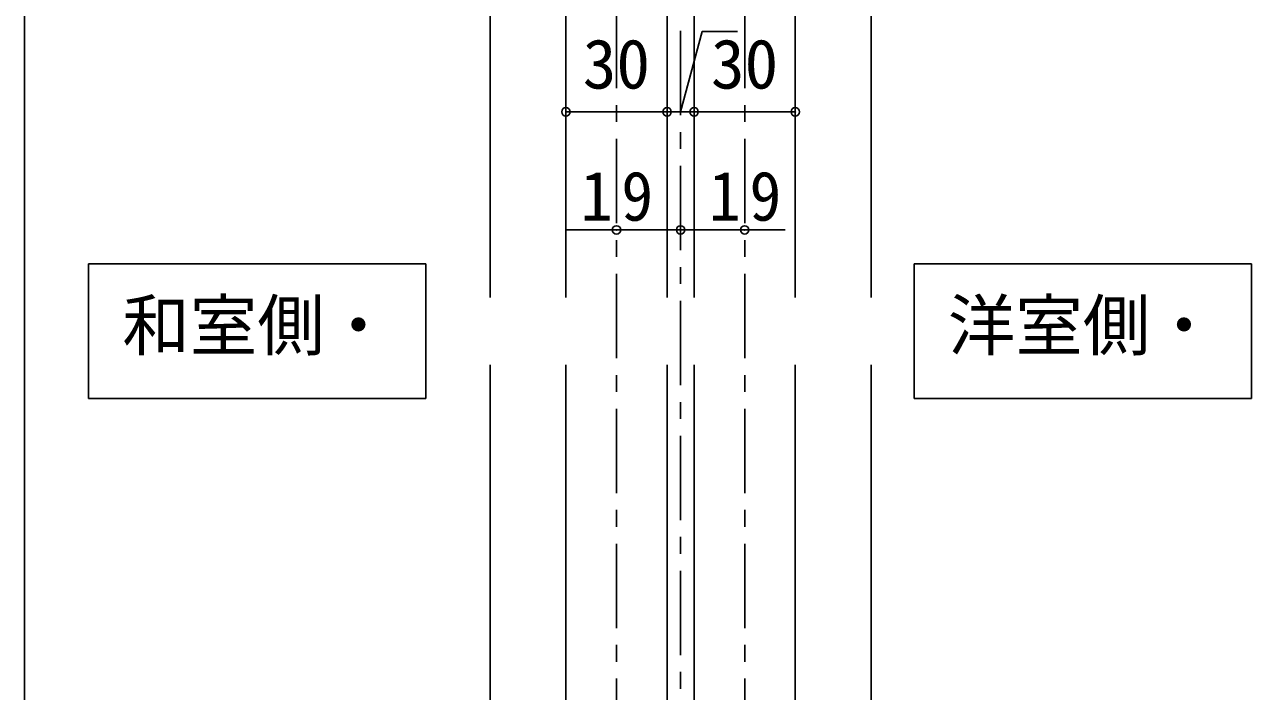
# Model space of a CAD drawing. Units: millimetres at full size, sheet at 1:5; some dimension numbers follow another scale. Extents: x -973 to 977, y -701 to 696.
# Drawn here: x -459.4 to -95.6, y -430.9 to -233.3 of the extents above; entities that cross this region are included whole.
import ezdxf
from ezdxf.enums import TextEntityAlignment as Align

# ---------------------------------------------------------------- set-up
doc = ezdxf.new("R2010")
doc.units = ezdxf.units.MM
doc.header["$LTSCALE"] = 5
doc.header["$PDMODE"] = 32
doc.header["$PDSIZE"] = 2.5
doc.linetypes.add('CHAIN1', pattern=[8, 5, -1, 1, -1])
for name, color, linetype in [('0-1_通り芯', 4, 'CHAIN1'), ('0-4_枠', 3, 'Continuous'), ('0-6_扉', 6, 'Continuous'), ('0-A_文字', 7, 'Continuous'), ('0-B_寸法', 7, 'Continuous')]:
    doc.layers.add(name, color=color, linetype=linetype)
doc.styles.add('ＭＳ ゴシック', font='')
doc.styles.get('ＭＳ ゴシック').set_extended_font_data('MS Gothic')

msp = doc.modelspace()

# ---------------------------------------------------------------- linework, layer by layer
at = {"layer": '0-1_通り芯'}
for p, q in [((-264.866, -35.141), (-264.866, -553.141)), ((-283.866, -107.141), (-283.866, -543.141)), ((-245.866, -107.141), (-245.866, -543.141))]:
    msp.add_line(p, q, dxfattribs=at)
at = {"layer": '0-4_枠', "color": 4}
for p, q in [((-208.366, -93.141), (-208.366, -314.141)), ((-321.366, -334.141), (-321.366, -531.141)), ((-208.366, -334.141), (-208.366, -531.141))]:
    msp.add_line(p, q, dxfattribs=at)
msp.add_lwpolyline([(-319.866, -93.141), (-321.366, -93.141), (-321.366, -314.141)], dxfattribs=at)
at = {"layer": '0-6_扉'}
for p, q in [((-298.866, -137.141), (-298.866, -314.141)), ((-268.866, -137.141), (-268.866, -314.141)), ((-260.866, -137.141), (-260.866, -314.141)), ((-230.866, -137.141), (-230.866, -314.141)), ((-298.866, -334.141), (-298.866, -523.142)), ((-268.866, -334.141), (-268.866, -523.142)), ((-260.866, -334.141), (-260.866, -523.142)), ((-230.866, -334.141), (-230.866, -523.142))]:
    msp.add_line(p, q, dxfattribs=at)
at = {"layer": '0-A_文字'}
for p, q in [((-440.366, -304.141), (-440.366, -344.141)), ((-340.366, -304.141), (-440.366, -304.141)), ((-340.366, -344.141), (-340.366, -304.141)), ((-195.616, -304.141), (-195.616, -344.141)), ((-95.616, -304.141), (-195.616, -304.141)), ((-95.616, -344.141), (-95.616, -304.141)), ((-440.366, -344.141), (-340.366, -344.141)), ((-195.616, -344.141), (-95.616, -344.141))]:
    msp.add_line(p, q, dxfattribs=at)
at = {"layer": '0-B_寸法', "color": 4}
for p, q in [((-459.366, -543.141), (-459.366, -85.141)), ((-298.866, -259.141), (-230.866, -259.141)), ((-283.866, -294.141), (-264.866, -294.141)), ((-264.866, -294.141), (-245.866, -294.141))]:
    msp.add_line(p, q, dxfattribs=at)
at = {"layer": '0-B_寸法', "color": 4, "linetype": 'CHAIN1'}
msp.add_line((-298.866, -294.141), (-230.866, -294.141), dxfattribs=at)
at = {"layer": '0-B_寸法', "color": 4}
msp.add_lwpolyline([(-264.866, -259.141), (-258.451, -235.339), (-247.961, -235.339)], dxfattribs=at)
at = {"layer": '0-B_寸法'}
for p in [(-298.866, -259.141), (-268.866, -259.141), (-260.866, -259.141), (-230.866, -259.141), (-283.866, -294.141), (-264.866, -294.141), (-245.866, -294.141)]:
    msp.add_point(p, dxfattribs=at)

# ---------------------------------------------------------------- texts
at = {"layer": '0-A_文字', "style": 'ＭＳ ゴシック'}
for s, p in [('和室側・', (-430.366, -334.141)), ('洋室側・', (-185.616, -334.141))]:
    msp.add_text(s, height=14.66, dxfattribs=at).set_placement(p, align=Align.BOTTOM_LEFT)
at = {"layer": '0-B_寸法', "style": 'ＭＳ ゴシック'}
for p in [(-293.866, -256.641), (-255.866, -256.641)]:
    msp.add_text('30', height=14.66, dxfattribs=at).set_placement(p, align=Align.BOTTOM_LEFT)
at = {"layer": '0-B_寸法', "char_height": 14.66, "attachment_point": 7, "style": 'ＭＳ ゴシック'}
for insert in [(-294.491, -291.641), (-256.491, -291.641)]:
    msp.add_mtext('\\T1.27;\\W0.95;19', dxfattribs=dict(at, insert=insert))

doc.saveas('drawing.dxf')
